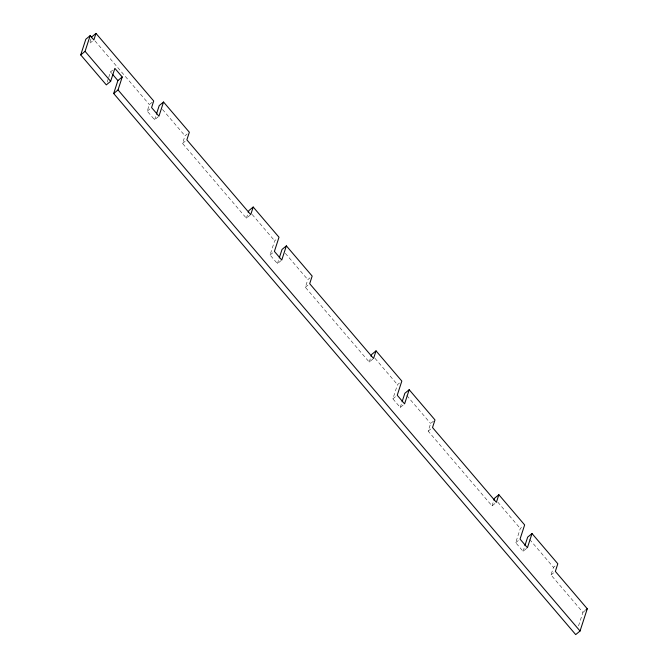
<?xml version="1.0" encoding="UTF-8"?>
<svg xmlns="http://www.w3.org/2000/svg" width="668" height="668" viewBox="0 0 668 668"><rect width="100%" height="100%" fill="white"/><g stroke="black" fill="none" stroke-linecap="round" stroke-linejoin="round"><path stroke-width="0.5" stroke-dasharray="3.34 2.5" d="M91.032 38.853L89.512 43.537L92.401 41.149M107.214 82.106L108.416 78.407M108.717 77.488L110.512 71.935L112.683 70.148M158.224 116.791L154.6 119.772L147.236 111.138L149.365 104.584L152.262 102.196M154.6 119.772L156.137 115.046M250.016 215.238L246.392 218.219L182.531 143.42L185.003 135.813L187.174 134.017M246.392 218.219L247.937 213.459M281.044 260.629L277.429 263.618L270.056 254.984L274.665 240.814L277.554 238.426M277.429 263.618L278.965 258.892M372.836 359.083L369.22 362.064L305.351 287.265L307.823 279.658L309.994 277.863M369.22 362.064L370.765 357.305M403.146 405.075L400.249 407.455L392.884 398.829L397.485 384.659L399.656 382.873M400.249 407.455L401.785 402.737M494.938 503.522L492.04 505.91L428.171 431.11L430.643 423.495L433.54 421.107M492.04 505.91L493.585 501.15M526.693 548.319L523.077 551.3L515.704 542.675L520.305 528.505L522.476 526.71M523.077 551.3L524.605 546.583M578.53 625.891L582.93 612.356L551 574.956L553.471 567.341L556.36 564.953M147.236 111.138L150.125 108.759M182.531 143.42L186.147 140.439M270.056 254.984L273.671 252.003M305.351 287.265L308.967 284.284M392.884 398.829L396.5 395.848M428.171 431.11L431.795 428.13M515.704 542.675L518.602 540.287M551 574.956L554.615 571.967M582.93 612.356L585.101 610.56M162.516 109.477L185.003 135.813M252.178 214.478L274.665 240.814M285.336 253.322L307.823 279.658M374.998 358.324L397.485 384.659M406.837 395.615L430.643 423.495M497.819 502.169L520.305 528.505M529.657 539.46L553.471 567.341M94.998 40.907L149.365 104.584M110.512 71.935L111.857 73.505"/><path stroke-width="1" d="M80.728 54.91L85.821 39.22L90.163 35.638L93.854 39.955L95.983 33.4L153.707 101.002L151.578 107.565L158.942 116.19L163.551 102.02L189.345 132.231L186.865 139.846L250.734 214.637L253.205 207.03L278.999 237.24L274.398 251.402L281.771 260.036L286.372 245.866L312.165 276.076L309.693 283.683L373.562 358.482L376.034 350.875L401.827 381.077L397.226 395.247L404.591 403.881L409.192 389.711L434.985 419.921L432.513 427.528L496.382 502.328L498.854 494.721L524.647 524.923L520.046 539.093L527.419 547.718L532.02 533.557L557.813 563.759L555.342 571.374L587.272 608.773L580.049 631.018L575.707 634.6L113.685 93.512L117.885 80.569L122.227 76.987L114.854 68.361L110.654 81.296L106.312 84.878L80.728 54.91L85.07 51.336L90.163 35.638M113.685 93.512L118.027 89.93L122.227 76.987M156.446 114.103L159.209 105.602L163.551 102.02M248.245 212.516L248.872 210.612L253.205 207.03M279.266 257.948L282.03 249.448L286.372 245.866M371.074 356.353L371.692 354.449L376.034 350.875M402.094 401.794L404.85 393.293L409.192 389.711M493.894 500.198L494.512 498.295L498.854 494.721M524.914 545.631L527.678 537.13L532.02 533.557M91.641 36.982L95.983 33.4M585.828 609.967L587.272 608.773M112.525 74.29L117.885 80.569M85.07 51.336L110.654 81.296M118.027 89.93L580.049 631.018"/></g></svg>
